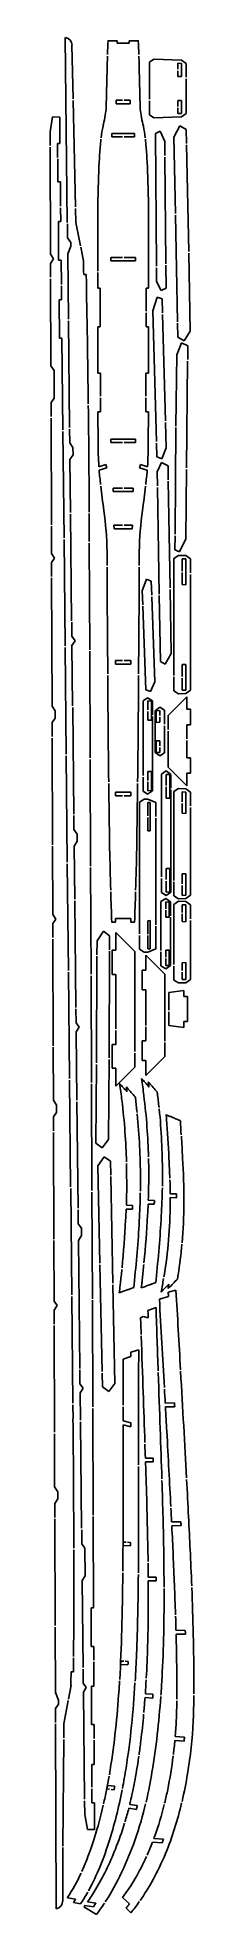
# Model space of a CAD drawing. Header units: millimetres. Extents: x 5 to 98, y 2 to 1216.
import ezdxf

# ---------------------------------------------------------------- set-up
doc = ezdxf.new("R2010")
doc.units = ezdxf.units.MM
doc.layers.get('0').update_dxf_attribs({"linetype": 'CONTINUOUS'})

msp = doc.modelspace()

# ---------------------------------------------------------------- linework, layer by layer
for p, q in [((15.7, 1096.6), (14.4, 1216.2)), ((19.5, 1176.6), (18.7, 1211.3)), ((47.9, 1214.2), (42.1, 1214.2)), ((47.9, 1214.2), (47.9, 1212.6)), ((47.9, 1212.6), (55.8, 1212.6)), ((55.8, 1214.2), (61.6, 1214.2)), ((55.8, 1214.2), (55.8, 1212.6)), ((71.8, 1202.2), (68.8, 1200.3)), ((68.8, 1176.3), (68.8, 1200.3)), ((89.6, 1201.6), (71.8, 1202.2)), ((89.6, 1199.5), (87.3, 1199.6)), ((87.3, 1199.6), (87.3, 1195.8)), ((87.3, 1194.8), (87.3, 1191.1)), ((87.3, 1191.1), (89.6, 1191.1)), ((92.7, 1199.5), (89.6, 1201.6)), ((89.6, 1191.1), (89.6, 1199.5)), ((92.7, 1199.5), (92.7, 1190.5)), ((92.7, 1189.5), (92.7, 1167.1)), ((20.9, 1106.6), (19.5, 1175.6)), ((47.4, 1175.7), (47.4, 1173.4)), ((51.4, 1175.7), (47.4, 1175.7)), ((47.4, 1173.4), (56.3, 1173.4)), ((56.3, 1175.7), (52.4, 1175.7)), ((56.3, 1175.7), (56.3, 1173.4)), ((68.8, 1166.3), (68.8, 1175.3)), ((71.8, 1164.3), (68.8, 1166.3)), ((87.3, 1171.7), (87.3, 1175.5)), ((87.3, 1175.5), (89.6, 1175.5)), ((87.3, 1167), (87.3, 1170.7)), ((89.6, 1167.1), (87.3, 1167)), ((89.6, 1175.5), (89.6, 1167.1)), ((92.7, 1167.1), (89.6, 1165)), ((4.6, 1155.3), (6.2, 1165)), ((4.6, 1155.3), (4.6, 1146.3)), ((6.2, 1165), (10.8, 1164.8)), ((10.9, 1147.7), (10.8, 1164.8)), ((59.2, 1154.2), (44.5, 1154.2)), ((44.5, 1154.2), (44.5, 1152)), ((59.2, 1154.2), (59.2, 1152)), ((89.6, 1165), (71.8, 1164.3)), ((72.7, 1154.2), (75.8, 1155.7)), ((73.4, 1068.3), (72.7, 1154.2)), ((75.8, 1155.7), (78.9, 1148.9)), ((84.7, 1151.7), (88.6, 1159.1)), ((88.6, 1159.1), (92.7, 1156.7)), ((92.7, 1156.7), (92.9, 1147.7)), ((4.6, 1145.3), (4.8, 1076)), ((10.9, 1147.7), (9.4, 1147.7)), ((9.4, 1147.7), (9.4, 1138.7)), ((44.5, 1152), (51.4, 1152)), ((52.4, 1152), (59.2, 1152)), ((78.9, 1148.9), (78.9, 1139.9)), ((85.7, 1102.3), (84.7, 1151.7)), ((92.9, 1146.7), (94.3, 1077.7)), ((9.5, 1137.7), (9.6, 1122.8)), ((78.9, 1138.9), (79.5, 1069.9)), ((9.6, 1122.8), (11.2, 1122.8)), ((11.4, 1107.1), (11.2, 1122.8)), ((11.5, 1097.1), (11.4, 1106.1)), ((21.2, 1096.6), (21, 1105.6)), ((11.5, 1097.1), (9.9, 1097.1)), ((9.9, 1097.1), (10.1, 1072.2)), ((15.9, 1086.6), (15.8, 1095.6)), ((24.2, 1081.5), (21.2, 1096.6)), ((87, 1032.3), (85.7, 1101.3)), ((15.9, 1086.6), (17.9, 1083.7)), ((17.9, 1081.3), (16, 1076.2)), ((17.9, 1083.7), (17.9, 1081.3)), ((6.8, 1073), (4.8, 1076)), ((4.9, 1070.1), (6.8, 1073)), ((4.9, 1070.1), (4.9, 1061.1)), ((10.1, 1072.2), (11.7, 1072.2)), ((11.9, 1056.5), (11.7, 1072.2)), ((16.4, 1033.9), (16, 1076.2)), ((26.1, 1071.7), (24.4, 1080.5)), ((35.4, 1074.1), (35.4, 1065.1)), ((43.9, 1071.8), (43.9, 1074)), ((43.9, 1074), (51.4, 1074)), ((59.8, 1071.8), (43.9, 1071.8)), ((52.4, 1074), (59.8, 1074)), ((59.8, 1074), (59.8, 1071.8)), ((68.3, 1074.1), (68.3, 1054)), ((94.3, 1076.7), (95.3, 1026.2)), ((4.9, 1060.1), (5.1, 1003.8)), ((27.9, 1063), (26.3, 1062.9)), ((35.4, 1064.1), (35.4, 1054)), ((73.4, 1058.3), (73.4, 1067.3)), ((76.5, 1052.6), (73.4, 1058.3)), ((79.5, 1068.9), (79.6, 1054.1)), ((12, 1046.5), (10.4, 1046.5)), ((10.4, 1046.5), (10.6, 1021.6)), ((12, 1046.5), (11.9, 1055.5)), ((37, 1054), (35.4, 1054)), ((37, 1029.1), (37, 1054)), ((66.7, 1039.1), (66.7, 1054)), ((66.7, 1054), (68.3, 1054)), ((71.1, 1039.4), (73.8, 1048.2)), ((73.8, 1048.2), (77, 1047.1)), ((79.6, 1054.1), (76.5, 1052.6)), ((77, 1047.1), (77.2, 1038.1)), ((17.2, 963.9), (16.4, 1032.9)), ((66.7, 1029.1), (66.7, 1038.1)), ((73.4, 954.8), (71.1, 1039.4)), ((77.3, 1037.1), (79.2, 968.2)), ((10.6, 1021.6), (12.2, 1021.6)), ((12.8, 962.4), (12.2, 1021.6)), ((35.5, 1029.1), (37, 1029.1)), ((35.5, 1029.1), (35.5, 999)), ((68.3, 1029.1), (66.7, 1029.1)), ((68.3, 1029.1), (68.2, 999)), ((87.2, 1022.3), (87, 1031.3)), ((91.3, 1019.9), (87.2, 1022.3)), ((95.3, 1026.2), (91.3, 1019.9)), ((86, 964.8), (86.5, 1010.9)), ((86.5, 1010.9), (89.6, 1018.6)), ((89.6, 1018.6), (93.6, 1016.8)), ((93.6, 1016.8), (93.6, 1007.8)), ((7.1, 1000.7), (5.1, 1003.8)), ((7.1, 982.9), (7.1, 1000.7)), ((37.1, 999), (35.5, 999)), ((37.1, 984.1), (37.1, 999)), ((66.6, 984.1), (66.6, 999)), ((66.6, 999), (68.2, 999)), ((93.5, 1006.8), (92.9, 937.8)), ((5.2, 980), (7.1, 982.9)), ((5.2, 980), (5.2, 971)), ((35.5, 974.1), (37.1, 974.1)), ((35.5, 974.1), (35.6, 954)), ((37.1, 974.1), (37.1, 983.1)), ((66.6, 974.1), (66.6, 983.1)), ((68.2, 974.1), (66.6, 974.1)), ((68.2, 974.1), (68.1, 954)), ((5.2, 970), (5.4, 901)), ((13.6, 892.5), (12.8, 961.4)), ((17.3, 953.9), (17.2, 962.9)), ((79.2, 967.2), (79.7, 950.8)), ((85.4, 894.8), (86, 963.8)), ((17.3, 953.9), (19.3, 951)), ((19.3, 951), (19.4, 946.2)), ((43.9, 956.3), (43.9, 954.1)), ((43.9, 956.3), (59.8, 956.3)), ((43.9, 954.1), (51.4, 954.1)), ((52.4, 954.1), (59.8, 954.1)), ((59.8, 956.3), (59.8, 954.1)), ((73.7, 944.8), (73.5, 953.8)), ((79.7, 950.8), (76.8, 943.7)), ((19.4, 946.2), (17.4, 943.1)), ((17.8, 908.8), (17.4, 943.1)), ((40.7, 939.9), (36.1, 938.5)), ((36.3, 936.2), (41.3, 937.8)), ((36.3, 936.2), (36.3, 936)), ((41.3, 937.8), (40.7, 939.9)), ((62.4, 937.8), (63, 939.9)), ((67.4, 936.2), (62.4, 937.8)), ((63, 939.9), (67.6, 938.5)), ((67.4, 936.2), (67.4, 936)), ((76.8, 943.7), (73.7, 944.8)), ((73.8, 935.1), (76.7, 941.2)), ((76.7, 941.2), (80.9, 939.1)), ((80.9, 939.1), (81, 930.1)), ((92.9, 936.8), (92.5, 891.9)), ((51.4, 924.7), (45.4, 924.7)), ((45.4, 924.7), (45.4, 922.4)), ((58.3, 924.7), (52.4, 924.7)), ((58.3, 924.7), (58.3, 922.4)), ((73.8, 935.1), (74, 926.1)), ((74, 925.1), (75.2, 856.1)), ((81, 929.1), (82.3, 860.1)), ((45.4, 922.4), (58.3, 922.4)), ((5.4, 900), (5.5, 882.4)), ((18.5, 838.8), (17.8, 907.8)), ((29.9, 899.1), (29.9, 890.1)), ((45.9, 900.6), (46.1, 898.3)), ((45.9, 900.6), (51.4, 900.6)), ((52.4, 900.6), (57.8, 900.6)), ((57.8, 900.6), (57.6, 898.3)), ((14.3, 822.5), (13.6, 891.5)), ((29.9, 889.1), (30.2, 820.1)), ((46.1, 898.3), (57.6, 898.3)), ((85.3, 884.8), (85.4, 893.8)), ((92.5, 891.9), (88.4, 883.4)), ((7.5, 879.4), (5.5, 882.4)), ((5.5, 876.5), (7.5, 879.4)), ((5.5, 876.5), (5.5, 867.5)), ((84.6, 879.2), (87.6, 881.1)), ((84.6, 803.5), (84.6, 879.2)), ((88.4, 883.4), (85.3, 884.8)), ((87.6, 881.1), (92.4, 881)), ((90.1, 871), (90.1, 878.9)), ((90.1, 878.9), (92.3, 878.8)), ((92.3, 878.8), (92.3, 862.1)), ((92.4, 881), (95.5, 878.8)), ((95.5, 878.8), (95.5, 869.8)), ((5.5, 866.5), (5.8, 783.6)), ((64.1, 858.2), (66.9, 865.7)), ((66.9, 865.7), (70, 864.4)), ((70, 864.4), (70.4, 855.4)), ((90.1, 862.2), (90.1, 870)), ((95.5, 868.8), (95.5, 793.9)), ((64.1, 858.2), (64.5, 849.2)), ((70.4, 854.4), (72.4, 799.2)), ((75.2, 855.1), (76, 812.5)), ((82.3, 859.1), (83, 817.7)), ((92.3, 862.1), (90.1, 862.2)), ((64.5, 848.2), (66.5, 794.2)), ((18.7, 828.8), (18.6, 837.8)), ((18.7, 828.8), (20.7, 825.9)), ((15, 752.5), (14.3, 821.5)), ((20.7, 825.9), (18.7, 822.8)), ((19.1, 783.7), (18.7, 822.8)), ((30.2, 819.1), (30.5, 750.1)), ((79.1, 810.8), (83, 817.7)), ((46.9, 813.1), (46.9, 810.7)), ((46.9, 813.1), (51.4, 813.1)), ((46.9, 810.7), (56.8, 810.7)), ((52.4, 813.1), (56.8, 813.1)), ((56.8, 813.1), (56.8, 810.7)), ((76, 812.5), (79.1, 810.8)), ((84.6, 793.5), (84.6, 802.5)), ((92.3, 810.6), (90.1, 810.6)), ((90.1, 810.6), (90.1, 802.7)), ((90.1, 801.7), (90.1, 793.8)), ((92.3, 793.9), (92.3, 810.6)), ((66.5, 794.2), (69.6, 793)), ((69.6, 793), (72.4, 799.2)), ((80.9, 777.4), (93.1, 789.6)), ((84.6, 793.5), (87.6, 791.6)), ((87.6, 791.6), (92.4, 791.8)), ((90.1, 793.8), (92.3, 793.9)), ((92.4, 791.8), (95.5, 793.9)), ((93.1, 781.5), (93.1, 789.6)), ((7.8, 780.6), (5.8, 783.6)), ((7.9, 775.8), (7.8, 780.6)), ((19.9, 713.7), (19.2, 782.7)), ((64.7, 787.1), (67.7, 789)), ((64.7, 738.6), (64.7, 787.1)), ((67.7, 789), (70.8, 786.9)), ((67.8, 781.2), (67.8, 786.9)), ((67.8, 786.9), (70.1, 786.8)), ((67.8, 774.4), (67.8, 780.2)), ((70.1, 786.8), (70.1, 774.4)), ((70.8, 786.9), (70.8, 777.9)), ((72.5, 780.6), (75.5, 782.8)), ((72.5, 753.5), (72.5, 780.6)), ((73.2, 780.6), (75.5, 780.7)), ((73.2, 773), (73.2, 780.6)), ((75.5, 782.8), (78.6, 780.9)), ((75.5, 780.7), (75.5, 777.4)), ((78.6, 780.9), (78.6, 771.9)), ((80.9, 777.4), (80.9, 768.4)), ((95.5, 781.5), (93.1, 781.5)), ((95.5, 771.4), (95.5, 781.5)), ((5.9, 772.9), (7.9, 775.8)), ((5.9, 772.9), (5.9, 763.9)), ((70.1, 774.4), (67.8, 774.4)), ((70.8, 776.9), (70.8, 728.8)), ((75.5, 773.1), (73.2, 773)), ((75.5, 776.4), (75.5, 773.1)), ((78.6, 770.9), (78.6, 753.3)), ((80.9, 767.4), (80.9, 744.1)), ((93.1, 771.4), (95.5, 771.4)), ((93.1, 771.4), (93.1, 762.4)), ((5.9, 762.9), (6.1, 693.9)), ((72.5, 753.5), (75.5, 751.4)), ((73.2, 753.6), (73.2, 761.2)), ((73.2, 761.2), (75.5, 761.1)), ((75.5, 753.5), (73.2, 753.6)), ((75.5, 761.1), (75.5, 757.8)), ((75.5, 756.8), (75.5, 753.5)), ((75.5, 751.4), (78.6, 753.3)), ((93.1, 761.4), (93.1, 750.1)), ((15.7, 682.5), (15, 751.5)), ((30.5, 749.1), (30.8, 680.1)), ((67.8, 741.3), (70.1, 741.3)), ((67.8, 735.5), (67.8, 741.3)), ((70.1, 741.3), (70.1, 728.9)), ((79.6, 741.6), (76.6, 739.6)), ((82.7, 739.4), (79.6, 741.6)), ((80.9, 744.1), (93.1, 731.9)), ((93.1, 750.1), (95.5, 750.1)), ((95.5, 750.1), (95.5, 740.1)), ((64.7, 728.6), (64.7, 737.6)), ((67.7, 726.7), (70.8, 728.8)), ((67.8, 728.8), (67.8, 734.5)), ((70.1, 728.9), (67.8, 728.8)), ((76.6, 673), (76.6, 739.6)), ((79.7, 732.3), (79.7, 739.4)), ((79.7, 739.4), (82, 739.3)), ((79.7, 724.1), (79.7, 731.3)), ((82, 739.3), (82, 724)), ((82.7, 739.4), (82.7, 730.4)), ((82.7, 729.4), (82.7, 663.2)), ((84.6, 728.4), (87.6, 730.3)), ((87.6, 730.3), (92.4, 730.1)), ((92.4, 730.1), (95.5, 728)), ((93.1, 740.1), (93.1, 731.9)), ((95.5, 740.1), (93.1, 740.1)), ((46.9, 728), (56.8, 728)), ((46.9, 728), (46.9, 725.6)), ((46.9, 725.6), (51.4, 725.6)), ((52.4, 725.6), (56.8, 725.6)), ((56.8, 728), (56.8, 725.6)), ((65.5, 723.4), (62.4, 721.5)), ((62.4, 636.2), (62.4, 721.5)), ((64.7, 728.6), (67.7, 726.7)), ((67.9, 723.3), (65.5, 723.4)), ((72.9, 721.1), (67.9, 723.3)), ((69.4, 721.1), (67.9, 721.2)), ((67.9, 721.2), (67.9, 712.5)), ((69.4, 702.9), (69.4, 721.1)), ((72.9, 721.1), (72.9, 712.1)), ((82, 724), (79.7, 724.1)), ((84.6, 670.8), (84.6, 728.4)), ((90.1, 721.6), (90.1, 728.1)), ((90.1, 728.1), (92.3, 728)), ((90.1, 714.2), (90.1, 720.6)), ((92.3, 728), (92.3, 714.1)), ((95.5, 728), (95.5, 719)), ((95.5, 718), (95.5, 661.2)), ((20, 703.7), (19.9, 712.7)), ((67.9, 711.5), (67.9, 702.9)), ((72.9, 711.1), (72.9, 642.1)), ((92.3, 714.1), (90.1, 714.2)), ((6.1, 692.9), (6.3, 648.8)), ((20, 703.7), (22, 700.8)), ((22.1, 696.1), (20.1, 693)), ((20.5, 658.6), (20.1, 693)), ((22, 700.8), (22.1, 696.1)), ((67.9, 702.9), (69.4, 702.9)), ((16.4, 612.5), (15.7, 681.5)), ((30.8, 679.1), (31.1, 610.1)), ((76.6, 663), (76.6, 672)), ((79.7, 678.6), (82, 678.6)), ((79.7, 671.4), (79.7, 678.6)), ((79.7, 663.2), (79.7, 670.4)), ((82, 678.6), (82, 663.3)), ((84.6, 660.8), (84.6, 669.8)), ((92.3, 675.1), (90.1, 675)), ((90.1, 675), (90.1, 668.6)), ((92.3, 661.2), (92.3, 675.1)), ((21.3, 588.6), (20.5, 657.6)), ((79.4, 659), (76.3, 657.1)), ((76.3, 625.5), (76.3, 657.1)), ((79.6, 661.1), (76.6, 663)), ((82.4, 656.9), (79.4, 659)), ((79.4, 652.5), (79.4, 656.9)), ((79.4, 656.9), (81.7, 656.8)), ((82.7, 663.2), (79.6, 661.1)), ((82, 663.3), (79.7, 663.2)), ((81.7, 656.8), (81.7, 647.1)), ((82.4, 656.9), (82.4, 647.9)), ((84.6, 660.8), (87.6, 658.9)), ((87.6, 657.3), (84.6, 655.3)), ((87.6, 658.9), (92.4, 659.1)), ((92.4, 657.1), (87.6, 657.3)), ((90.1, 667.6), (90.1, 661.1)), ((90.1, 661.1), (92.3, 661.2)), ((92.4, 659.1), (95.5, 661.2)), ((95.5, 654.9), (92.4, 657.1)), ((8.3, 645.7), (6.3, 648.8)), ((6.3, 642.8), (8.3, 645.7)), ((46.9, 643.8), (44.5, 643.8)), ((46.9, 646.2), (46.9, 643.8)), ((56.8, 646.2), (46.9, 646.2)), ((56.8, 646.2), (56.8, 643.8)), ((56.8, 643.8), (59.2, 643.8)), ((67.9, 644.7), (69.4, 644.8)), ((67.9, 636.1), (67.9, 644.7)), ((69.4, 644.8), (69.4, 626.5)), ((79.4, 647.1), (79.4, 651.5)), ((81.7, 647.1), (79.4, 647.1)), ((82.4, 646.9), (82.4, 615.8)), ((84.6, 616.3), (84.6, 655.3)), ((92.3, 655), (90.1, 655)), ((90.1, 655), (90.1, 650.1)), ((90.1, 649.1), (90.1, 644.1)), ((90.1, 644.1), (92.3, 644)), ((92.3, 644), (92.3, 655)), ((95.5, 654.9), (95.5, 645.9)), ((95.5, 644.9), (95.5, 606.7)), ((6.3, 642.8), (6.3, 633.8)), ((6.3, 632.8), (6.6, 563.8)), ((35, 631.7), (34.9, 622.7)), ((35, 631.7), (39.1, 637.9)), ((39.1, 637.9), (43.1, 634.9)), ((43.1, 634.9), (43.1, 625.9)), ((47.1, 625.6), (47.1, 637.1)), ((59.4, 624.8), (47.1, 637.1)), ((62.4, 626.2), (62.4, 635.2)), ((67.9, 626.5), (67.9, 635.1)), ((72.9, 641.1), (72.9, 626.5)), ((34.9, 621.7), (34.5, 552.7)), ((43.1, 624.9), (42.7, 556)), ((44.7, 610), (44.7, 625.6)), ((44.7, 625.6), (47.1, 625.6)), ((59.4, 560), (59.4, 624.8)), ((65.5, 624.3), (62.4, 626.2)), ((67.9, 624.3), (65.5, 624.3)), ((66.6, 612.6), (66.6, 622.4)), ((78.8, 610.1), (66.6, 622.4)), ((72.9, 626.5), (67.9, 624.3)), ((69.4, 626.5), (67.9, 626.5)), ((76.3, 615.5), (76.3, 624.5)), ((79.4, 625.6), (81.7, 625.6)), ((79.4, 621.2), (79.4, 625.6)), ((79.4, 615.8), (79.4, 620.2)), ((81.7, 625.6), (81.7, 615.8)), ((17.1, 542.5), (16.4, 611.5)), ((31.1, 609.1), (31.3, 540.1)), ((47.1, 610), (44.7, 610)), ((47.1, 574.7), (47.1, 610)), ((64.2, 599.9), (64.2, 612.6)), ((64.2, 612.6), (66.6, 612.6)), ((79.4, 613.6), (76.3, 615.5)), ((78.8, 566.8), (78.8, 610.1)), ((82.4, 615.8), (79.4, 613.6)), ((81.7, 615.8), (79.4, 615.8)), ((84.6, 606.3), (84.6, 615.3)), ((90.1, 617.5), (92.3, 617.6)), ((90.1, 612.5), (90.1, 617.5)), ((90.1, 606.6), (90.1, 611.5)), ((92.3, 617.6), (92.3, 606.6)), ((66.6, 599.9), (64.2, 599.9)), ((66.6, 577), (66.6, 599.9)), ((81.4, 598.3), (91.2, 599.5)), ((81.4, 586.8), (81.4, 598.3)), ((87.6, 604.4), (84.6, 606.3)), ((92.4, 604.5), (87.6, 604.4)), ((92.3, 606.6), (90.1, 606.6)), ((91.2, 595.6), (91.2, 599.5)), ((93.5, 595.6), (91.2, 595.6)), ((95.5, 606.7), (92.4, 604.5)), ((93.5, 595.6), (93.5, 579.5)), ((21.4, 578.6), (21.3, 587.6)), ((81.4, 576.8), (81.4, 585.8)), ((21.4, 578.6), (23.4, 575.8)), ((23.4, 575.8), (21.4, 572.7)), ((21.9, 528.6), (21.4, 572.7)), ((47.1, 564.7), (47.1, 573.7)), ((66.6, 567), (66.6, 576)), ((81.4, 576.8), (91.2, 575.6)), ((93.5, 579.5), (91.2, 579.5)), ((91.2, 579.5), (91.2, 575.6)), ((6.6, 562.8), (6.7, 528.5)), ((44.7, 564.7), (44.7, 549.2)), ((47.1, 564.7), (44.7, 564.7)), ((59.4, 550), (59.4, 559)), ((64.2, 567), (64.2, 554.3)), ((66.6, 567), (64.2, 567)), ((78.8, 556.8), (78.8, 565.8)), ((34.5, 551.7), (34.2, 500.7)), ((42.7, 555), (42.4, 503.1)), ((44.7, 549.2), (47.1, 549.2)), ((59.4, 550), (47.1, 537.7)), ((47.1, 549.2), (47.1, 537.7)), ((64.2, 554.3), (66.6, 554.3)), ((78.8, 556.8), (66.6, 544.5)), ((66.6, 554.3), (66.6, 544.5)), ((17.8, 472.5), (17.1, 541.5)), ((31.3, 539.1), (31.6, 470.1)), ((8.7, 525.4), (6.7, 528.5)), ((8.7, 520.7), (8.7, 525.4)), ((22.7, 458.6), (21.9, 527.6)), ((6.7, 517.7), (8.7, 520.7)), ((6.7, 517.7), (6.8, 508.7)), ((86.5, 516.2), (88.9, 515.2)), ((6.8, 507.7), (7, 438.7)), ((34.2, 500.7), (38.3, 497.8)), ((38.3, 497.8), (42.4, 503.1)), ((35.5, 486), (39.5, 492)), ((36.8, 423), (35.5, 486)), ((39.5, 492), (43.6, 489.1)), ((43.6, 489.1), (43.8, 480.1)), ((43.8, 479.1), (45.2, 410.1)), ((18.6, 402.5), (17.9, 471.5)), ((31.6, 469.1), (31.9, 400.1)), ((72.1, 463.7), (68.1, 463.8)), ((86.3, 467.9), (82.3, 468)), ((82.3, 465.5), (86.3, 465.4)), ((22.8, 448.6), (22.7, 457.6)), ((53.8, 458.1), (57.8, 458)), ((57.8, 460.5), (53.9, 460.6)), ((68, 461.3), (72, 461.2)), ((7, 437.7), (7.1, 398.6)), ((22.8, 448.6), (24.8, 445.7)), ((24.9, 440.9), (22.9, 437.8)), ((23.8, 355), (22.9, 437.8)), ((24.8, 445.7), (24.9, 440.9)), ((38.2, 353), (36.8, 422)), ((19.3, 332.5), (18.6, 401.5)), ((45.2, 409.1), (46.5, 345.3)), ((49.3, 404), (49.5, 405.2)), ((52, 404.9), (49.3, 404)), ((58.7, 407.3), (56.4, 406.5)), ((58.9, 409.3), (58.7, 407.3)), ((63.6, 407.2), (63.7, 408.4)), ((66.3, 408.1), (63.6, 407.2)), ((72.9, 410.5), (70.6, 409.7)), ((73.1, 412.5), (72.9, 410.5)), ((75.3, 399.9), (81.2, 401.5)), ((81, 404.3), (86, 405.6)), ((9.1, 395.6), (7.1, 398.6)), ((7.2, 392.7), (9.1, 395.6)), ((7.2, 392.7), (7.2, 383.7)), ((31.9, 399.1), (32.2, 330.1)), ((67.9, 392.4), (73.1, 394.3)), ((7.2, 382.7), (7.4, 313.7)), ((63.1, 387.8), (64.8, 388.5)), ((64.8, 388.5), (68.1, 387.8)), ((56.8, 365.4), (61.9, 367)), ((23.9, 345), (23.8, 354)), ((51.9, 360.9), (56.8, 362.6)), ((23.9, 345), (25.9, 342.1)), ((25.9, 342.1), (24, 339.1)), ((38.4, 343), (38.2, 352)), ((42.5, 340.1), (38.4, 343)), ((46.5, 345.3), (42.5, 340.1)), ((19.4, 322.5), (19.3, 331.5)), ((24.2, 321.5), (24, 339.1)), ((32.2, 329.1), (32.5, 260.1)), ((85.1, 332.7), (79.1, 332.6)), ((79.2, 330.1), (85.2, 330.2)), ((24.9, 251.5), (24.2, 320.5)), ((56.8, 319.8), (51.8, 321.1)), ((51.8, 318.4), (56.8, 317.1)), ((7.4, 312.7), (7.5, 278.3)), ((71.2, 297), (66.2, 297)), ((66.3, 294.5), (71.3, 294.5)), ((9.6, 275.2), (7.5, 278.3)), ((7.6, 267.6), (9.6, 270.5)), ((7.6, 267.6), (7.6, 258.6)), ((9.6, 270.5), (9.6, 275.2)), ((7.6, 257.6), (7.8, 188.6)), ((32.5, 259.1), (32.7, 200)), ((89.2, 255.8), (83.2, 255.7)), ((25, 241.5), (25, 250.5)), ((83.3, 253.2), (89.3, 253.3)), ((25, 241.5), (27.1, 238.6)), ((27.1, 238.6), (27.3, 220.8)), ((53.7, 242.6), (51.8, 242.6)), ((51.8, 240.4), (56.6, 240.2)), ((56.6, 242.4), (54.7, 242.5)), ((27.3, 220.8), (25.3, 217.7)), ((73.1, 220), (68.1, 220)), ((25.9, 161.4), (25.3, 217.7)), ((68.1, 217.5), (73.1, 217.5)), ((31.1, 200), (32.7, 200)), ((31.2, 175.1), (31.1, 200)), ((7.9, 187.6), (8, 145.2)), ((92, 185.4), (86, 185.6)), ((86.1, 183), (92.1, 182.9)), ((32.8, 175.1), (31.2, 175.1)), ((32.8, 175.1), (32.8, 166.1)), ((19.7, 158.6), (18.1, 158.7)), ((26, 151.4), (25.9, 160.4)), ((32.9, 165.1), (32.9, 149.4)), ((50.2, 163.4), (54.9, 163.2)), ((52.2, 165.6), (50.3, 165.6)), ((55, 165.4), (53.2, 165.5)), ((18.1, 149.9), (16.4, 141)), ((26, 151.4), (28, 148.5)), ((28, 148.5), (26.1, 145.5)), ((31.3, 149.3), (32.9, 149.4)), ((31.4, 124.5), (31.3, 149.3)), ((10, 140.2), (8, 145.2)), ((8, 134.9), (10, 137.8)), ((8, 134.9), (8.1, 125.9)), ((10, 137.8), (10, 140.2)), ((16.3, 140), (13.5, 124.9)), ((26.8, 76.2), (26.1, 145.5)), ((66, 142), (71, 141.6)), ((71.1, 144.1), (66.2, 144.5)), ((8.1, 124.9), (8.5, 5.2)), ((13.5, 124.9), (13.4, 115.9)), ((33, 124.5), (31.4, 124.5)), ((33, 124.5), (33.1, 115.5)), ((13.4, 114.9), (12.9, 45.9)), ((33.1, 114.5), (33.1, 98.7)), ((85.3, 114.2), (91.3, 113.8)), ((91.5, 116.4), (85.5, 116.7)), ((31.5, 98.7), (33.1, 98.7)), ((31.6, 83.9), (31.5, 98.7)), ((46.4, 84.6), (41.7, 85.1)), ((27, 66.2), (26.9, 75.2)), ((31.6, 73.9), (31.6, 82.9)), ((33.2, 73.9), (31.6, 73.9)), ((33.2, 73.9), (33.3, 56.7)), ((41.1, 82.1), (41.1, 82.2)), ((41.2, 82.9), (43.1, 82.7)), ((44.1, 82.5), (46, 82.3)), ((27, 66.2), (28.7, 56.5)), ((55.5, 70.3), (60.4, 69.6)), ((61, 72.1), (56.1, 72.8)), ((28.7, 56.5), (33.3, 56.7)), ((78, 50.4), (71.7, 50.8)), ((12.9, 44.9), (12.7, 10.1)), ((70.8, 48.3), (77, 47.9)), ((21, 11.5), (15.8, 12.4)), ((55.9, 8.4), (51.5, 12.6)), ((24.2, 8.4), (19.6, 9.3)), ((26.5, 6.6), (34.5, 1.6)), ((27.1, 7.4), (32.6, 6.6)), ((34.2, 8.9), (28.8, 9.7)), ((56.9, 2.7), (53.8, 5.7))]:
    msp.add_line(p, q)
for centre, radius, start, end in [((13.7, 1211.2), 5.06, 1.2208, 81.1206), ((-9970.1, 858.7), 9998.5, 1.17038, 1.22088), ((-9970.1, 858.7), 10000.1, 0.69019, 1.17062), ((-9970.1, 858.7), 10000.1, 0.28912, 0.68446), ((-9970.1, 858.7), 10000.1, 0.23182, 0.28339), ((-9980.2, 220.1), 10000.1, 0.10591, 0.58634), ((-9980.2, 220.1), 10000.1, -0.29516, 0.10018), ((-9980.2, 220.1), 9998.5, 359.59729, 359.64779), ((-9980.2, 220.1), 10000.1, 359.64754, 359.69911), ((7.6, 10.2), 5.06, 279.6976, 359.5973)]:
    msp.add_arc(centre, radius, start, end)
for points, knots in [([(41.7, 1204.2), (41.6, 1200.8), (41.5, 1197.3), (41.4, 1193.9), (41.2, 1186.4), (41, 1178.7), (40.9, 1171.2)], [0.98301, 0.98301, 0.98301, 0.98301, 2.008824, 2.008824, 2.008824, 4.249106, 4.249106, 4.249106, 4.249106]), ([(42.1, 1214.2), (42.1, 1214.2), (42.1, 1214.2), (42.1, 1214.2), (41.9, 1211.2), (41.8, 1208.2), (41.7, 1205.2)], [-0.004855, -0.004855, -0.004855, -0.004855, 0, 0, 0, 0.8848315, 0.8848315, 0.8848315, 0.8848315]), ([(61.6, 1214.2), (61.6, 1214.2), (61.6, 1214.2), (61.6, 1214.2), (61.8, 1211.2), (61.9, 1208.2), (62, 1205.2)], [-0.004855, -0.004855, -0.004855, -0.004855, 0, 0, 0, 0.8848315, 0.8848315, 0.8848315, 0.8848315]), ([(62, 1204.2), (62.2, 1200.8), (62.3, 1197.3), (62.3, 1193.9), (62.5, 1186.4), (62.7, 1178.7), (62.8, 1171.2)], [0.98301, 0.98301, 0.98301, 0.98301, 2.008824, 2.008824, 2.008824, 4.249106, 4.249106, 4.249106, 4.249106]), ([(40.9, 1171.2), (40.9, 1169.7), (40.6, 1167.7), (40.3, 1165.9), (40, 1164.1), (39.5, 1161.9), (39.1, 1160.2)], [0, 0, 0, 0, 0.4519718, 0.4519718, 0.4519718, 0.8783904, 0.8783904, 0.8783904, 0.8783904]), ([(62.8, 1171.2), (62.8, 1169.7), (63.1, 1167.7), (63.4, 1165.9), (63.7, 1164.1), (64.2, 1161.9), (64.6, 1160.2)], [0, 0, 0, 0, 0.4519718, 0.4519718, 0.4519718, 0.8783904, 0.8783904, 0.8783904, 0.8783904]), ([(39.1, 1160.2), (39, 1159.8), (38.9, 1159.3), (38.8, 1158.8), (38.3, 1156.5), (37.9, 1154), (37.6, 1151.4)], [1.9741146, 1.9741146, 1.9741146, 1.9741146, 2.0838803, 2.0838803, 2.0838803, 2.5918611, 2.5918611, 2.5918611, 2.5918611]), ([(64.6, 1160.2), (64.7, 1159.8), (64.8, 1159.3), (64.9, 1158.8), (65.4, 1156.5), (65.8, 1154), (66.1, 1151.4)], [1.9741146, 1.9741146, 1.9741146, 1.9741146, 2.0838803, 2.0838803, 2.0838803, 2.5918611, 2.5918611, 2.5918611, 2.5918611]), ([(37.5, 1150.4), (37.1, 1147.2), (36.8, 1143.9), (36.6, 1140.5), (35.7, 1127.6), (35.3, 1107.8), (35.4, 1074.1)], [2.655126, 2.655126, 2.655126, 2.655126, 3.252981, 3.252981, 3.252981, 5.501497, 5.501497, 5.501497, 5.501497]), ([(66.2, 1150.4), (66.6, 1147.2), (66.9, 1143.9), (67.1, 1140.5), (68, 1127.6), (68.4, 1107.8), (68.3, 1074.1)], [2.655126, 2.655126, 2.655126, 2.655126, 3.252981, 3.252981, 3.252981, 5.501497, 5.501497, 5.501497, 5.501497]), ([(35.6, 954), (35.6, 954), (35.6, 954), (35.6, 954), (35.6, 949.1), (35.8, 944), (36.1, 938.6), (36.1, 938.6), (36.1, 938.5), (36.1, 938.5)], [-0.000002, -0.000002, -0.000002, -0.000002, 0, 0, 0, 1.46648, 1.46648, 1.46648, 1.472286, 1.472286, 1.472286, 1.472286]), ([(68.1, 954), (68.1, 954), (68.1, 954), (68.1, 954), (68.1, 949.1), (67.9, 944), (67.6, 938.6), (67.6, 938.6), (67.6, 938.5), (67.6, 938.5)], [-0.000002, -0.000002, -0.000002, -0.000002, 0, 0, 0, 1.46648, 1.46648, 1.46648, 1.472286, 1.472286, 1.472286, 1.472286]), ([(37.3, 926), (37.9, 920.6), (38.7, 915.5), (39.3, 910.2), (40.5, 901.3), (41.3, 893), (41.4, 883.5)], [1.049658, 1.049658, 1.049658, 1.049658, 2.844238, 2.844238, 2.844238, 5.881933, 5.881933, 5.881933, 5.881933]), ([(66.4, 926), (65.8, 920.6), (65, 915.5), (64.4, 910.2), (63.2, 901.3), (62.4, 893), (62.3, 883.5)], [1.049658, 1.049658, 1.049658, 1.049658, 2.844238, 2.844238, 2.844238, 5.881933, 5.881933, 5.881933, 5.881933]), ([(41.9, 803.5), (42, 791.7), (42, 780.2), (42.1, 769.5), (42.2, 758.5), (42.4, 746.6), (42.5, 734.5)], [6.852931, 6.852931, 6.852931, 6.852931, 9.717544, 9.717544, 9.717544, 12.654794, 12.654794, 12.654794, 12.654794]), ([(61.8, 803.5), (61.7, 791.7), (61.7, 780.2), (61.6, 769.5), (61.5, 758.5), (61.3, 746.6), (61.2, 734.5)], [6.852931, 6.852931, 6.852931, 6.852931, 9.717544, 9.717544, 9.717544, 12.654794, 12.654794, 12.654794, 12.654794]), ([(42.5, 733.5), (42.7, 719.2), (42.9, 704.8), (43.1, 691.5), (43.3, 682.8), (43.5, 673.6), (43.8, 664.5)], [12.73556, 12.73556, 12.73556, 12.73556, 16.182651, 16.182651, 16.182651, 18.431784, 18.431784, 18.431784, 18.431784]), ([(61.2, 733.5), (61, 719.2), (60.8, 704.8), (60.6, 691.5), (60.4, 682.8), (60.2, 673.6), (59.9, 664.5)], [12.73556, 12.73556, 12.73556, 12.73556, 16.182651, 16.182651, 16.182651, 18.431784, 18.431784, 18.431784, 18.431784]), ([(43.8, 663.5), (44, 656.8), (44.2, 650.2), (44.5, 643.8), (44.5, 643.8), (44.5, 643.8), (44.5, 643.8)], [18.513897, 18.513897, 18.513897, 18.513897, 20.160942, 20.160942, 20.160942, 20.165175, 20.165175, 20.165175, 20.165175]), ([(59.9, 663.5), (59.7, 656.8), (59.5, 650.2), (59.2, 643.8), (59.2, 643.8), (59.2, 643.8), (59.2, 643.8)], [18.513897, 18.513897, 18.513897, 18.513897, 20.160942, 20.160942, 20.160942, 20.165175, 20.165175, 20.165175, 20.165175]), ([(49.5, 539.4), (51.1, 537.6), (52.6, 535.8), (54.2, 534.1), (54.2, 534), (54.3, 534), (54.3, 533.9)], [0.0202777, 0.0202777, 0.0202777, 0.0202777, 0.7256327, 0.7256327, 0.7256327, 0.7453093, 0.7453093, 0.7453093, 0.7453093]), ([(54.3, 533.9), (54.3, 534), (54.3, 534.1), (54.3, 534.1), (54.2, 535.2), (54, 536.2), (53.9, 537.2)], [15.307299, 15.307299, 15.307299, 15.307299, 15.3296064, 15.3296064, 15.3296064, 15.6779095, 15.6779095, 15.6779095, 15.6779095]), ([(53.9, 537.2), (54.1, 537), (54.3, 536.7), (54.5, 536.5), (56.2, 534.6), (57.9, 532.6), (59.7, 530.7)], [-0.8740367, -0.8740367, -0.8740367, -0.8740367, -0.7837601, -0.7837601, -0.7837601, -0.0018709, -0.0018709, -0.0018709, -0.0018709]), ([(63.7, 542.6), (65.3, 540.8), (66.9, 539.1), (68.4, 537.3), (68.5, 537.3), (68.5, 537.2), (68.6, 537.2)], [0.0202777, 0.0202777, 0.0202777, 0.0202777, 0.7256327, 0.7256327, 0.7256327, 0.7453093, 0.7453093, 0.7453093, 0.7453093]), ([(68.6, 537.2), (68.5, 537.2), (68.5, 537.3), (68.5, 537.4), (68.4, 538.4), (68.3, 539.4), (68.1, 540.4)], [15.307299, 15.307299, 15.307299, 15.307299, 15.3296064, 15.3296064, 15.3296064, 15.6779095, 15.6779095, 15.6779095, 15.6779095]), ([(68.1, 540.4), (68.3, 540.2), (68.5, 539.9), (68.7, 539.7), (70.4, 537.8), (72.2, 535.8), (73.9, 533.9)], [-0.8740367, -0.8740367, -0.8740367, -0.8740367, -0.7837601, -0.7837601, -0.7837601, -0.0018709, -0.0018709, -0.0018709, -0.0018709]), ([(79.9, 515.9), (79.9, 516.6), (79.8, 517.3), (79.8, 518), (79.8, 518.4), (79.7, 518.8), (79.7, 519.2)], [0.056912, 0.056912, 0.056912, 0.056912, 0.2836927, 0.2836927, 0.2836927, 0.4020156, 0.4020156, 0.4020156, 0.4020156]), ([(79.7, 519.2), (80.3, 518.9), (81, 518.6), (81.6, 518.3), (82.3, 518), (82.9, 517.8), (83.6, 517.5), (84.6, 517.1), (85.5, 516.6), (86.5, 516.2)], [-0.7724094, -0.7724094, -0.7724094, -0.7724094, -0.5557144, -0.5557144, -0.5557144, -0.3171591, -0.3171591, -0.3171591, 0, 0, 0, 0]), ([(82, 478), (81.9, 482.3), (81.7, 486.5), (81.5, 490.6), (81, 499.7), (80.3, 508.2), (79.9, 515.9)], [-3.282395, -3.282395, -3.282395, -3.282395, -2.271895, -2.271895, -2.271895, 0, 0, 0, 0]), ([(89.5, 505.2), (89.8, 500.7), (90.1, 496), (90.3, 491.1), (90.8, 482.1), (91.2, 472.3), (91.1, 462), (91.1, 453.2), (90.7, 444.7), (90, 436.3)], [1.061984, 1.061984, 1.061984, 1.061984, 2.271895, 2.271895, 2.271895, 4.48896, 4.48896, 4.48896, 6.393398, 6.393398, 6.393398, 6.393398]), ([(62.9, 468.7), (62.8, 462.6), (62.6, 456.5), (62.3, 450.5), (61.6, 436.9), (60.4, 423.4), (58.9, 409.3)], [-7.308163, -7.308163, -7.308163, -7.308163, -4.937843, -4.937843, -4.937843, 0.393266, 0.393266, 0.393266, 0.393266]), ([(72, 461.2), (72, 461.3), (72, 461.3), (72, 461.3), (72, 462.1), (72.1, 462.9), (72.1, 463.7), (72.1, 463.7), (72.1, 463.7), (72.1, 463.7)], [5.9048814, 5.9048814, 5.9048814, 5.9048814, 5.9125448, 5.9125448, 5.9125448, 6.2274461, 6.2274461, 6.2274461, 6.2355152, 6.2355152, 6.2355152, 6.2355152]), ([(77.2, 471.9), (77.1, 465.8), (76.8, 459.7), (76.5, 453.7), (75.8, 440.1), (74.6, 426.6), (73.1, 412.5)], [-7.308163, -7.308163, -7.308163, -7.308163, -4.937843, -4.937843, -4.937843, 0.393266, 0.393266, 0.393266, 0.393266]), ([(78.2, 414.2), (78.2, 414.4), (78.3, 414.6), (78.3, 414.8), (80.9, 430.6), (82.2, 445.6), (82.3, 462.1), (82.3, 463.2), (82.3, 464.4), (82.3, 465.5)], [-8.16474, -8.16474, -8.16474, -8.16474, -8.120754, -8.120754, -8.120754, -4.48896, -4.48896, -4.48896, -4.23431, -4.23431, -4.23431, -4.23431]), ([(86.3, 465.4), (86.3, 465.4), (86.3, 465.4), (86.3, 465.5), (86.3, 466.3), (86.3, 467.1), (86.3, 467.8), (86.3, 467.9), (86.3, 467.9), (86.3, 467.9)], [-4.2429935, -4.2429935, -4.2429935, -4.2429935, -4.2384455, -4.2384455, -4.2384455, -4.0622775, -4.0622775, -4.0622775, -4.057979, -4.057979, -4.057979, -4.057979]), ([(51.1, 420), (52.1, 430.5), (52.9, 440.7), (53.4, 450.9), (53.5, 453.3), (53.7, 455.7), (53.8, 458.1)], [0.880402, 0.880402, 0.880402, 0.880402, 4.937843, 4.937843, 4.937843, 5.895069, 5.895069, 5.895069, 5.895069]), ([(57.8, 458), (57.8, 458), (57.8, 458.1), (57.8, 458.1), (57.8, 458.9), (57.8, 459.7), (57.8, 460.5), (57.8, 460.5), (57.8, 460.5), (57.8, 460.5)], [5.9048814, 5.9048814, 5.9048814, 5.9048814, 5.9125448, 5.9125448, 5.9125448, 6.2274461, 6.2274461, 6.2274461, 6.2355152, 6.2355152, 6.2355152, 6.2355152]), ([(65.3, 423.3), (66.3, 433.7), (67.1, 443.9), (67.7, 454.1), (67.8, 456.5), (67.9, 458.9), (68, 461.3)], [0.880402, 0.880402, 0.880402, 0.880402, 4.937843, 4.937843, 4.937843, 5.895069, 5.895069, 5.895069, 5.895069]), ([(87.4, 415.6), (87.3, 414.8), (87.2, 414.1), (87.1, 413.3), (87, 413.1), (87, 413), (87, 412.8)], [7.953527, 7.953527, 7.953527, 7.953527, 8.1207538, 8.1207538, 8.1207538, 8.1614926, 8.1614926, 8.1614926, 8.1614926]), ([(56.4, 406.5), (55.8, 406.3), (55.2, 406), (54.5, 405.8), (53.7, 405.5), (52.9, 405.2), (52, 404.9)], [0.0000001, 0.0000001, 0.0000001, 0.0000001, 0.1955091, 0.1955091, 0.1955091, 0.463395, 0.463395, 0.463395, 0.463395]), ([(70.6, 409.7), (70, 409.5), (69.4, 409.3), (68.8, 409), (67.9, 408.7), (67.1, 408.4), (66.3, 408.1)], [0.0000001, 0.0000001, 0.0000001, 0.0000001, 0.1955091, 0.1955091, 0.1955091, 0.463395, 0.463395, 0.463395, 0.463395]), ([(81.4, 409.5), (81.4, 409.5), (81.3, 409.4), (81.3, 409.4), (79.7, 407.7), (78, 406), (76.4, 404.4)], [-0.7414626, -0.7414626, -0.7414626, -0.7414626, -0.7219552, -0.7219552, -0.7219552, -0.0201677, -0.0201677, -0.0201677, -0.0201677]), ([(87, 412.8), (85.1, 410.9), (83.3, 409), (81.4, 407.1), (81.3, 407), (81.1, 406.8), (80.9, 406.6)], [0.0018945, 0.0018945, 0.0018945, 0.0018945, 0.7903964, 0.7903964, 0.7903964, 0.8668972, 0.8668972, 0.8668972, 0.8668972]), ([(80.9, 406.6), (81.1, 407.5), (81.2, 408.4), (81.4, 409.3), (81.4, 409.4), (81.4, 409.4), (81.4, 409.5)], [-8.6875489, -8.6875489, -8.6875489, -8.6875489, -8.4837162, -8.4837162, -8.4837162, -8.4692406, -8.4692406, -8.4692406, -8.4692406]), ([(81.2, 401.5), (81.2, 401.5), (81.2, 401.5), (81.2, 401.5), (81.1, 402.4), (81.1, 403.3), (81, 404.3)], [-44.9306721, -44.9306721, -44.9306721, -44.9306721, -44.9258077, -44.9258077, -44.9258077, -44.6495688, -44.6495688, -44.6495688, -44.6495688]), ([(68.1, 387.8), (68.1, 387.8), (68.1, 387.8), (68.1, 387.8), (68, 388.4), (68, 389.1), (68, 389.7)], [35.5476031, 35.5476031, 35.5476031, 35.5476031, 35.5554437, 35.5554437, 35.5554437, 35.7415491, 35.7415491, 35.7415491, 35.7415491]), ([(56.8, 362.6), (56.8, 362.6), (56.8, 362.6), (56.8, 362.6), (56.8, 363.5), (56.8, 364.4), (56.8, 365.4)], [-36.5404812, -36.5404812, -36.5404812, -36.5404812, -36.5361297, -36.5361297, -36.5361297, -36.2588051, -36.2588051, -36.2588051, -36.2588051]), ([(82.7, 265.6), (81.9, 280.7), (81, 297.2), (80.1, 314.3), (79.8, 319.5), (79.5, 324.8), (79.2, 330.1)], [-58.487279, -58.487279, -58.487279, -58.487279, -53.382436, -53.382436, -53.382436, -51.829222, -51.829222, -51.829222, -51.829222]), ([(85.2, 330.2), (85.2, 330.3), (85.2, 330.3), (85.2, 330.3), (85.1, 331.1), (85.1, 331.9), (85.1, 332.7), (85.1, 332.7), (85.1, 332.7), (85.1, 332.7)], [-51.8611497, -51.8611497, -51.8611497, -51.8611497, -51.8551206, -51.8551206, -51.8551206, -51.6228593, -51.6228593, -51.6228593, -51.6171838, -51.6171838, -51.6171838, -51.6171838]), ([(51.6, 223.7), (51.7, 226.4), (51.7, 229.3), (51.7, 232.1), (51.9, 256.3), (51.8, 284.4), (51.8, 318.4)], [-54.421362, -54.421362, -54.421362, -54.421362, -53.024242, -53.024242, -53.024242, -41.220038, -41.220038, -41.220038, -41.220038]), ([(56.8, 317.1), (56.8, 317.1), (56.8, 317.2), (56.8, 317.2), (56.8, 318), (56.8, 318.9), (56.8, 319.7), (56.8, 319.8), (56.8, 319.8), (56.8, 319.8)], [-41.4572637, -41.4572637, -41.4572637, -41.4572637, -41.4482422, -41.4482422, -41.4482422, -41.1504117, -41.1504117, -41.1504117, -41.1450452, -41.1450452, -41.1450452, -41.1450452]), ([(61.7, 222.6), (61.8, 234.9), (61.8, 247.2), (61.8, 259.1), (61.9, 269), (61.8, 279.7), (61.8, 291.6)], [10.157029, 10.157029, 10.157029, 10.157029, 11.650356, 11.650356, 11.650356, 12.888752, 12.888752, 12.888752, 12.888752]), ([(68, 230), (67.7, 245.6), (67.3, 262.3), (66.8, 280.7), (66.6, 285.2), (66.5, 289.8), (66.3, 294.5)], [-103.636068, -103.636068, -103.636068, -103.636068, -95.903405, -95.903405, -95.903405, -94.016046, -94.016046, -94.016046, -94.016046]), ([(71.3, 294.5), (71.3, 294.5), (71.3, 294.5), (71.3, 294.6), (71.3, 295.3), (71.2, 296.1), (71.2, 296.9), (71.2, 297), (71.2, 297), (71.2, 297)], [24.6683939, 24.6683939, 24.6683939, 24.6683939, 24.6767449, 24.6767449, 24.6767449, 24.9955464, 24.9955464, 24.9955464, 25.0032613, 25.0032613, 25.0032613, 25.0032613]), ([(78.3, 213.5), (78.3, 221), (78.2, 228.4), (78.1, 235.8), (77.9, 250.4), (77.5, 265.7), (76.9, 282.5)], [28.252079, 28.252079, 28.252079, 28.252079, 31.58481, 31.58481, 31.58481, 38.168743, 38.168743, 38.168743, 38.168743]), ([(96.2, 214.2), (95.9, 222.3), (95.6, 230.1), (95.2, 237.7), (94.6, 251), (93.8, 266.5), (92.9, 283.2)], [9.8485393, 9.8485393, 9.8485393, 9.8485393, 10.2008092, 10.2008092, 10.2008092, 10.8230176, 10.8230176, 10.8230176, 10.8230176]), ([(89.3, 253.3), (89.3, 253.3), (89.3, 253.4), (89.3, 253.4), (89.3, 254.2), (89.2, 255), (89.2, 255.8), (89.2, 255.8), (89.2, 255.8), (89.2, 255.8)], [-59.9687621, -59.9687621, -59.9687621, -59.9687621, -59.9614406, -59.9614406, -59.9614406, -59.6790847, -59.6790847, -59.6790847, -59.6721769, -59.6721769, -59.6721769, -59.6721769]), ([(59.6, 152.6), (60, 158.5), (60.3, 164.3), (60.5, 170.1), (61.2, 186.6), (61.5, 204.1), (61.7, 221.6)], [7.253614, 7.253614, 7.253614, 7.253614, 7.998054, 7.998054, 7.998054, 10.116637, 10.116637, 10.116637, 10.116637]), ([(73.1, 217.5), (73.1, 217.5), (73.1, 217.5), (73.1, 217.5), (73.1, 218.3), (73.1, 219.1), (73.1, 219.9), (73.1, 219.9), (73.1, 220), (73.1, 220)], [12.9218335, 12.9218335, 12.9218335, 12.9218335, 12.9321869, 12.9321869, 12.9321869, 13.3380925, 13.3380925, 13.3380925, 13.3481772, 13.3481772, 13.3481772, 13.3481772]), ([(76.3, 143.5), (76.5, 147.3), (76.8, 151.1), (77, 154.9), (78, 173.9), (78.4, 193.3), (78.3, 212.5)], [17.87719, 17.87719, 17.87719, 17.87719, 19.568146, 19.568146, 19.568146, 28.103596, 28.103596, 28.103596, 28.103596]), ([(97.6, 144.3), (97.6, 146.7), (97.6, 149.4), (97.6, 152.5), (97.6, 171.9), (97, 193.1), (96.3, 213.2)], [8.809226, 8.809226, 8.809226, 8.809226, 8.949293, 8.949293, 8.949293, 9.833933, 9.833933, 9.833933, 9.833933]), ([(92.1, 182.9), (92.1, 182.9), (92.1, 182.9), (92.1, 183), (92.1, 183.8), (92.1, 184.6), (92, 185.4), (92, 185.4), (92, 185.4), (92, 185.4)], [-69.2422188, -69.2422188, -69.2422188, -69.2422188, -69.2337581, -69.2337581, -69.2337581, -68.910422, -68.910422, -68.910422, -68.9027379, -68.9027379, -68.9027379, -68.9027379]), ([(50.3, 165.6), (50.3, 165), (50.2, 164.3), (50.2, 163.6), (50.2, 163.5), (50.2, 163.5), (50.2, 163.4)], [0.0124344, 0.0124344, 0.0124344, 0.0124344, 0.2116446, 0.2116446, 0.2116446, 0.2385527, 0.2385527, 0.2385527, 0.2385527]), ([(51.4, 83.1), (52.2, 87.5), (53, 91.9), (53.7, 96.3), (56.6, 114.4), (58.4, 133.1), (59.5, 151.6)], [4.292255, 4.292255, 4.292255, 4.292255, 4.85812, 4.85812, 4.85812, 7.211297, 7.211297, 7.211297, 7.211297]), ([(66.7, 74.3), (68.4, 81.6), (69.6, 88.1), (70.5, 93.7), (73.2, 109.7), (75, 126.2), (76.2, 142.6)], [7.885594, 7.885594, 7.885594, 7.885594, 10.454885, 10.454885, 10.454885, 17.729109, 17.729109, 17.729109, 17.729109]), ([(71, 141.6), (71, 141.6), (71, 141.6), (71, 141.7), (71, 142.5), (71.1, 143.3), (71.1, 144.1), (71.1, 144.1), (71.1, 144.1), (71.1, 144.1)], [-0.5379926, -0.5379926, -0.5379926, -0.5379926, -0.5271949, -0.5271949, -0.5271949, -0.0999314, -0.0999314, -0.0999314, -0.0893969, -0.0893969, -0.0893969, -0.0893969]), ([(86.5, 139.9), (86.5, 136.8), (86.5, 134.2), (86.4, 131.9), (86.3, 127.5), (86.1, 124), (85.8, 120)], [-38.120566, -38.120566, -38.120566, -38.120566, -36.444001, -36.444001, -36.444001, -33.286781, -33.286781, -33.286781, -33.286781]), ([(90, 74.8), (91.4, 80.8), (92.5, 86.7), (93.5, 92.7), (95.4, 103.9), (96.6, 115.4), (97.2, 126.6), (97.3, 129.8), (97.5, 134.2), (97.6, 143.3)], [5.2555, 5.2555, 5.2555, 5.2555, 6.291591, 6.291591, 6.291591, 8.239113, 8.239113, 8.239113, 8.789402, 8.789402, 8.789402, 8.789402]), ([(91.3, 113.8), (91.3, 113.8), (91.3, 113.9), (91.3, 113.9), (91.4, 114.7), (91.4, 115.5), (91.5, 116.3), (91.5, 116.3), (91.5, 116.3), (91.5, 116.4)], [31.7259859, 31.7259859, 31.7259859, 31.7259859, 31.7411709, 31.7411709, 31.7411709, 32.3775962, 32.3775962, 32.3775962, 32.3935414, 32.3935414, 32.3935414, 32.3935414]), ([(62, 104), (61, 97.3), (60.1, 91.8), (59.2, 87.2), (58.6, 83.9), (58, 81.2), (57.5, 79), (57.1, 76.8), (56.7, 75.2), (56.4, 74)], [-75.202307, -75.202307, -75.202307, -75.202307, -71.002808, -71.002808, -71.002808, -67.9662, -67.9662, -67.9662, -65.002876, -65.002876, -65.002876, -65.002876]), ([(29.4, 16.9), (33.6, 24.5), (38.2, 34.6), (42.6, 48.4), (46.1, 59.3), (48.9, 70.7), (51.2, 82.2)], [0.917053, 0.917053, 0.917053, 0.917053, 2.775537, 2.775537, 2.775537, 4.250022, 4.250022, 4.250022, 4.250022]), ([(40.3, 9.8), (48, 21.7), (54.4, 35.4), (59.4, 49.5), (62.4, 58.1), (64.7, 66.1), (66.4, 73.3)], [1.14457, 1.14457, 1.14457, 1.14457, 5.244146, 5.244146, 5.244146, 7.771646, 7.771646, 7.771646, 7.771646]), ([(62.9, 10.7), (68.3, 18.5), (74.1, 28.6), (79.3, 41.1), (83.6, 51.7), (87.1, 62.7), (89.7, 73.9)], [0.908568, 0.908568, 0.908568, 0.908568, 3.245026, 3.245026, 3.245026, 5.19876, 5.19876, 5.19876, 5.19876]), ([(39, 72.4), (35.4, 56.8), (31.6, 45.5), (28.5, 37.6), (28.5, 37.6), (28.5, 37.6), (28.5, 37.6)], [-33.305597, -33.305597, -33.305597, -33.305597, -21.477311, -21.477311, -21.477311, -21.477304, -21.477304, -21.477304, -21.477304]), ([(60.4, 69.6), (60.4, 69.6), (60.4, 69.6), (60.4, 69.6), (60.6, 70.4), (60.8, 71.2), (61, 72), (61, 72), (61, 72), (61, 72.1)], [-57.062733, -57.062733, -57.062733, -57.062733, -57.019528, -57.019528, -57.019528, -55.052513, -55.052513, -55.052513, -54.999192, -54.999192, -54.999192, -54.999192]), ([(78.4, 72.8), (76.7, 65.9), (74.7, 59), (72.3, 52.3), (72.1, 51.8), (71.9, 51.3), (71.7, 50.8)], [-20.582912, -20.582912, -20.582912, -20.582912, -14.927781, -14.927781, -14.927781, -14.497568, -14.497568, -14.497568, -14.497568]), ([(52.7, 60.7), (51, 55), (49, 49.3), (46.8, 43.9), (43.1, 34.5), (38.8, 25.6), (33.9, 17.7)], [-53.612707, -53.612707, -53.612707, -53.612707, -38.799452, -38.799452, -38.799452, -13.228421, -13.228421, -13.228421, -13.228421]), ([(77, 47.9), (77, 47.9), (77, 47.9), (77, 48), (77.3, 48.8), (77.6, 49.6), (77.9, 50.4), (77.9, 50.4), (77.9, 50.4), (78, 50.4)], [14.2300725, 14.2300725, 14.2300725, 14.2300725, 14.2415162, 14.2415162, 14.2415162, 14.8975415, 14.8975415, 14.8975415, 14.9181049, 14.9181049, 14.9181049, 14.9181049]), ([(28.5, 37.6), (28.5, 37.6), (28.5, 37.6), (28.5, 37.6), (27.5, 34.9), (26.3, 32.1), (25.1, 29.4)], [-21.477319, -21.477319, -21.477319, -21.477319, -21.477311, -21.477311, -21.477311, -17.25766, -17.25766, -17.25766, -17.25766]), ([(20.5, 10.7), (20.7, 10.9), (20.8, 11.1), (21, 11.4), (21, 11.4), (21, 11.4), (21, 11.5)], [8.1758106, 8.1758106, 8.1758106, 8.1758106, 8.5819816, 8.5819816, 8.5819816, 8.623984, 8.623984, 8.623984, 8.623984]), ([(32.6, 6.6), (32.6, 6.6), (32.6, 6.6), (32.6, 6.6), (33.1, 7.3), (33.6, 8.1), (34.1, 8.8), (34.2, 8.9), (34.2, 8.9), (34.2, 8.9)], [-115.869319, -115.869319, -115.869319, -115.869319, -115.830779, -115.830779, -115.830779, -113.042408, -113.042408, -113.042408, -112.946429, -112.946429, -112.946429, -112.946429]), ([(54.7, 6.8), (55, 7.3), (55.4, 7.8), (55.8, 8.3), (55.8, 8.4), (55.8, 8.4), (55.9, 8.4)], [2.0232307, 2.0232307, 2.0232307, 2.0232307, 2.5295632, 2.5295632, 2.5295632, 2.5434771, 2.5434771, 2.5434771, 2.5434771])]:
    msp.add_open_spline(points, degree=3, knots=knots)
for points in [[(36.3, 936), (36.6, 932.9), (36.9, 929.9), (37.2, 927)], [(67.4, 936), (67.1, 932.9), (66.8, 929.9), (66.5, 927)], [(41.4, 883.5), (41.4, 880.6), (41.4, 877.5), (41.4, 874.5)], [(62.3, 883.5), (62.3, 880.6), (62.3, 877.5), (62.3, 874.5)], [(41.4, 873.5), (41.5, 852.7), (41.7, 828.1), (41.9, 804.5)], [(62.3, 873.5), (62.2, 852.7), (62, 828.1), (61.8, 804.5)], [(51, 528.5), (50.6, 532.1), (50.1, 535.7), (49.5, 539.4)], [(65.2, 531.7), (64.8, 535.3), (64.3, 538.9), (63.7, 542.6)], [(54, 488.6), (53.7, 501.3), (52.7, 514.5), (51, 528.5)], [(59.7, 530.7), (59.7, 530.3), (59.8, 530), (59.8, 529.6)], [(59.8, 529.6), (60.2, 526.6), (60.5, 523.6), (60.8, 520.7)], [(68.2, 491.8), (67.9, 504.5), (67, 517.7), (65.2, 531.7)], [(73.9, 533.9), (73.9, 533.5), (74, 533.2), (74, 532.8)], [(74, 532.8), (74.4, 529.8), (74.7, 526.8), (75.1, 523.9)], [(75.2, 522.9), (76.6, 508.6), (77.2, 495.1), (77.3, 481.9)], [(60.9, 519.7), (62.4, 505.4), (63, 491.8), (63, 478.7)], [(88.9, 515.2), (89, 512.3), (89.2, 509.3), (89.4, 506.2)], [(54.1, 478.6), (54.1, 481.6), (54.1, 484.6), (54, 487.6)], [(68.4, 481.8), (68.4, 484.8), (68.3, 487.8), (68.3, 490.8)], [(53.9, 460.6), (54.1, 466.5), (54.2, 472.5), (54.1, 478.6)], [(63, 478.7), (63, 475.7), (63, 472.7), (63, 469.7)], [(68.1, 463.8), (68.3, 469.7), (68.4, 475.7), (68.4, 481.8)], [(77.3, 481.9), (77.3, 478.9), (77.2, 475.9), (77.2, 472.9)], [(82.3, 468), (82.2, 471.1), (82.2, 474.1), (82.1, 477)], [(89.9, 435.3), (89.3, 428.7), (88.5, 422.2), (87.4, 415.6)], [(50.1, 410.1), (50.4, 413.1), (50.7, 416.1), (51, 419)], [(64, 410.3), (64.1, 411.3), (64.2, 412.3), (64.3, 413.3)], [(64.3, 413.3), (64.6, 416.3), (64.9, 419.3), (65.2, 422.3)], [(76.4, 404.4), (77, 407.3), (77.5, 410.3), (78, 413.2)], [(49.5, 405.2), (49.6, 405.8), (49.7, 406.4), (49.7, 407)], [(49.7, 407), (49.8, 408.1), (50, 409.1), (50.1, 410.1)], [(63.7, 408.4), (63.8, 409), (63.9, 409.6), (64, 410.3)], [(89, 354.1), (88, 371.3), (87, 388.7), (86, 405.6)], [(68, 389.7), (68, 390.6), (67.9, 391.5), (67.9, 392.4)], [(74.5, 353.4), (74, 366.3), (73.6, 379.9), (73.1, 394.3)], [(78.5, 342.6), (77.4, 361.7), (76.3, 381.2), (75.3, 399.9)], [(63.5, 377), (63.4, 380.5), (63.2, 384.2), (63.1, 387.8)], [(61.8, 292.6), (61.8, 313.7), (61.8, 338.3), (61.9, 367)], [(65.9, 307), (65.2, 327.7), (64.4, 350.5), (63.5, 376)], [(51.8, 331.1), (51.8, 340.6), (51.9, 350.5), (51.9, 360.9)], [(76.9, 283.5), (76.3, 304.1), (75.4, 326.7), (74.5, 352.4)], [(92.9, 284.2), (91.7, 305.7), (90.4, 329.2), (89, 353.1)], [(79.1, 332.6), (78.9, 335.6), (78.7, 338.6), (78.6, 341.6)], [(51.8, 321.1), (51.8, 324), (51.8, 327), (51.8, 330.1)], [(66.2, 297), (66.1, 300), (66, 303), (65.9, 306)], [(83.2, 255.7), (83.1, 258.6), (82.9, 261.6), (82.8, 264.6)], [(84.2, 234.1), (84, 240), (83.7, 246.4), (83.3, 253.2)], [(51.8, 242.6), (51.8, 241.9), (51.8, 241.1), (51.8, 240.4)], [(56.6, 240.2), (56.6, 240.9), (56.6, 241.7), (56.6, 242.4)], [(85.7, 195.6), (85.3, 208.4), (84.8, 221.4), (84.2, 234.1)], [(49.6, 153.7), (50.8, 174.3), (51.4, 196.2), (51.6, 222.7)], [(68.1, 220), (68, 223), (68, 226), (68, 229)], [(68.1, 196.5), (68.1, 203.4), (68.1, 210.3), (68.1, 217.5)], [(66.8, 154.5), (67.6, 168.5), (67.9, 182.6), (68.1, 196.5)], [(86, 185.6), (86, 188.5), (85.9, 191.5), (85.8, 194.6)], [(86.1, 182.4), (86.1, 182.6), (86.1, 182.8), (86.1, 183)], [(86.1, 182.4), (86.4, 171.7), (86.6, 160.7), (86.6, 149.9)], [(54.9, 163.2), (55, 163.9), (55, 164.7), (55, 165.4)], [(48.9, 143.7), (49.2, 146.7), (49.4, 149.7), (49.5, 152.7)], [(66.2, 144.5), (66.4, 147.5), (66.6, 150.5), (66.7, 153.5)], [(86.6, 149.9), (86.6, 146.5), (86.6, 143.6), (86.5, 140.9)], [(42.9, 92), (45.8, 109), (47.7, 126.5), (48.9, 143.7)], [(65.9, 141.3), (65.7, 138.3), (65.5, 135.3), (65.2, 132.3)], [(65.9, 141.3), (66, 141.5), (66, 141.8), (66, 142)], [(65.1, 131.3), (64.6, 125.5), (64, 119.6), (63.3, 113.9)], [(63.3, 113.9), (62.9, 110.7), (62.5, 107.8), (62.1, 105)], [(85.3, 114.2), (85, 111.2), (84.7, 108.2), (84.4, 105.2)], [(85.8, 120), (85.7, 118.9), (85.6, 117.8), (85.5, 116.7)], [(84.2, 104.2), (83.3, 96.9), (82.1, 89.6), (80.7, 82.5)], [(41.1, 82.2), (41.7, 85.1), (42.2, 88.1), (42.7, 91.1)], [(41.7, 85.1), (41.5, 84.4), (41.4, 83.6), (41.2, 82.9)], [(41.1, 82.1), (40.4, 79.1), (39.8, 76.1), (39.2, 73.3)], [(46, 82.3), (46.1, 83.1), (46.3, 83.8), (46.4, 84.6)], [(56.4, 74), (56.3, 73.6), (56.2, 73.2), (56.1, 72.8)], [(80.7, 82.5), (80.1, 79.6), (79.4, 76.7), (78.7, 73.7)], [(55.5, 70.3), (54.7, 67.4), (53.9, 64.5), (53, 61.6)], [(66.9, 39.1), (64.7, 34.2), (62.3, 29.5), (59.6, 24.9)], [(70.8, 48.3), (69.7, 45.5), (68.5, 42.7), (67.3, 40)], [(24.6, 28.4), (22.1, 22.9), (19.2, 17.5), (15.9, 12.7)], [(59.6, 24.9), (57.1, 20.6), (54.4, 16.5), (51.5, 12.6)], [(15.9, 12.7), (15.9, 12.6), (15.8, 12.5), (15.8, 12.4)], [(24.2, 8.4), (25.7, 10.6), (27.3, 13.1), (29, 16.1)], [(33.9, 17.7), (32.2, 14.7), (30.4, 12.1), (28.8, 9.7)], [(19.6, 9.3), (19.9, 9.7), (20.2, 10.2), (20.5, 10.7)], [(27.1, 7.4), (26.9, 7.1), (26.7, 6.9), (26.5, 6.6)], [(34.5, 1.6), (36.3, 4), (38.1, 6.4), (39.7, 9)], [(53.8, 5.7), (54.1, 6.1), (54.4, 6.5), (54.7, 6.8)], [(56.9, 2.7), (58.6, 4.8), (60.5, 7.2), (62.3, 9.9)]]:
    msp.add_open_spline(points, degree=3)

doc.saveas('drawing.dxf')
